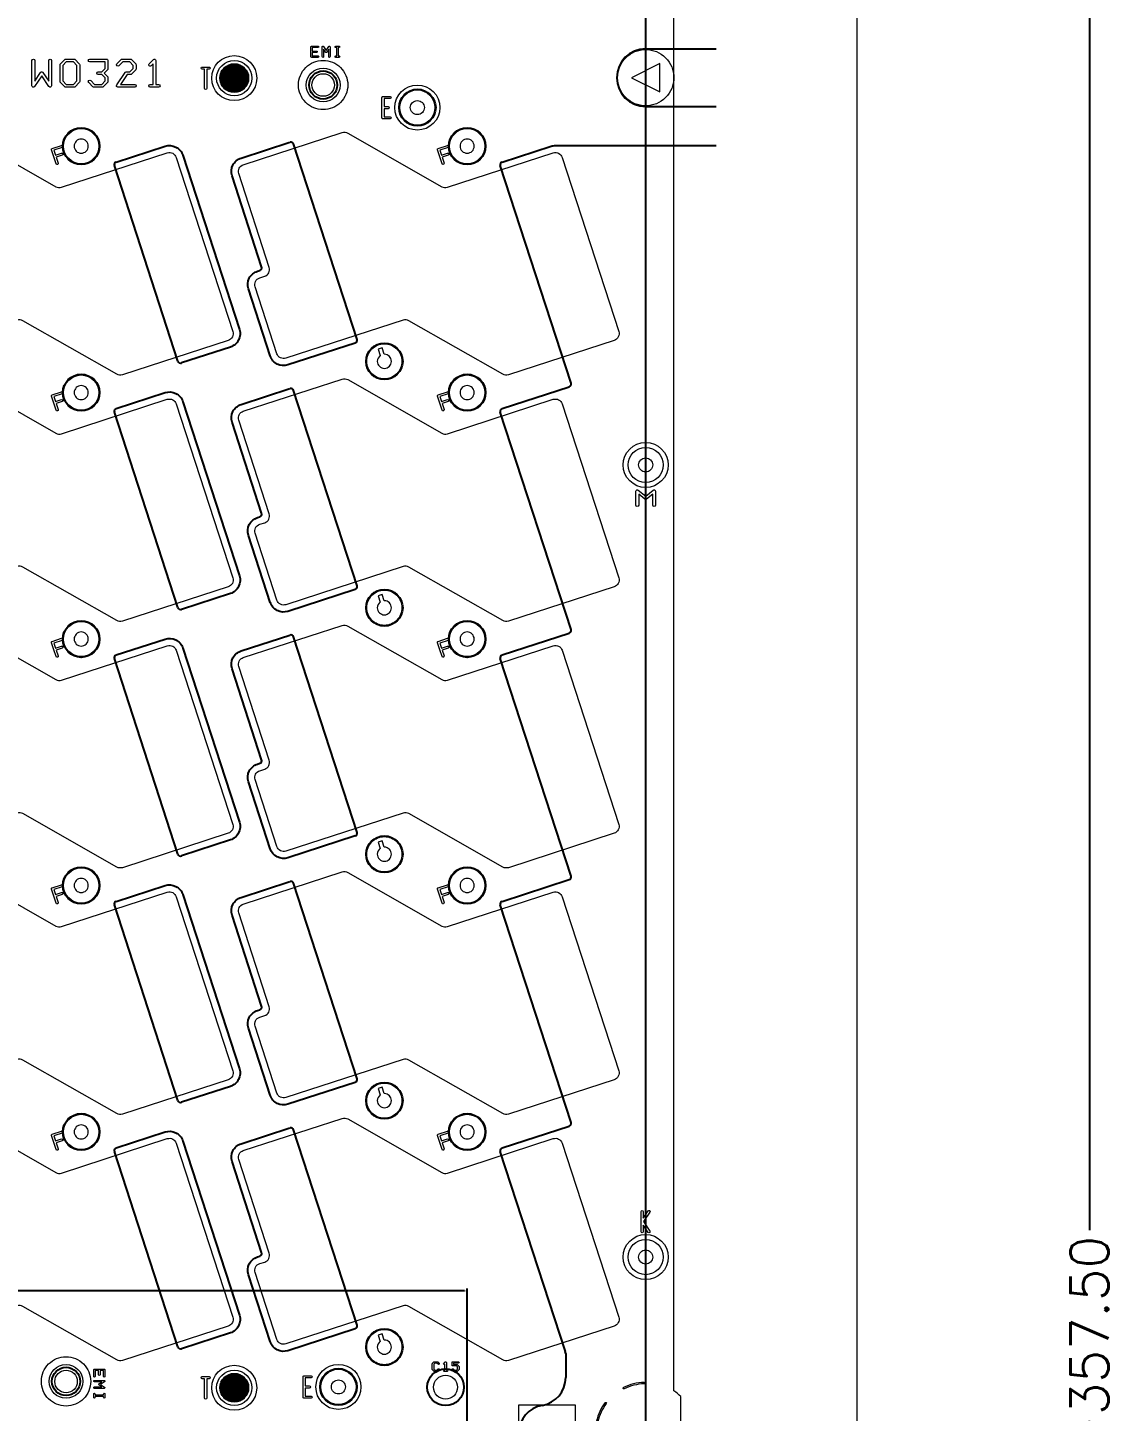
# Model space of a CAD drawing. Extents: x 2864 to 3941, y 2420 to 3182.
# Drawn here: x 3260.1 to 3337.3, y 2864.1 to 2962.4 of the extents above; entities that cross this region are included whole.
import ezdxf

# ---------------------------------------------------------------- set-up
doc = ezdxf.new("R2010")
doc.units = 0
doc.layers.get('0').update_dxf_attribs({"lineweight": 0})
doc.layers.get('Defpoints').update_dxf_attribs({"lineweight": 0})
for name, color, linetype in [('emia-t', 4, 'Continuous'), ('emia-t-dxf', 4, 'Continuous'), ('尺寸线', 3, 'Continuous')]:
    doc.layers.add(name, color=color, linetype=linetype)
doc.styles.get("Standard").update_dxf_attribs({"font": 'simplex.shx', "height": 2.7})
doc.dimstyles.get("Standard").update_dxf_attribs({"dimtxt": 6, "dimasz": 0.18, "dimexe": 0.18, "dimexo": 0.0625, "dimgap": 0.09, "dimtad": 0, "dimzin": 0, "dimdsep": 46, "dimtxsty": 'Standard', "dimcen": 0.09, "dimadec": 0, "dimazin": 0, "dimtfac": 1, "dimtdec": 4, "dimtofl": 0, "dimtmove": 0, "dimatfit": 3, "dimfxl": 0, "dimtolj": 1, "dimtzin": 0, "dimarcsym": 0})

# ---------------------------------------------------------------- blocks, each defined once
blk = doc.blocks.new('PAD_R1')
at = {"layer": 'emia-t', "const_width": 0.5}
blk.add_lwpolyline([(0.25, 0, 1), (-0.25, 0, 1)], format="xyb", close=True, dxfattribs=at)
blk = doc.blocks.new('*D5')
at = {"layer": 'Defpoints', "color": 0, "linetype": 'Continuous'}
for p in [(3291.338, 2872.667), (3072.138, 2856.456), (3291.338, 2856.456)]:
    blk.add_point(p, dxfattribs=at)
at = {"layer": '尺寸线', "color": 0, "linetype": 'Continuous', "lineweight": -2}
for p, q in [((3072.138, 2856.518), (3072.138, 2872.847)), ((3072.318, 2872.667), (3175.22, 2872.667)), ((3291.158, 2872.667), (3188.257, 2872.667)), ((3291.338, 2856.518), (3291.338, 2872.847))]:
    blk.add_line(p, q, dxfattribs=at)
at = {"layer": '尺寸线', "color": 0, "linetype": 'Continuous'}
for points in [[(3072.318, 2872.697), (3072.318, 2872.637), (3072.138, 2872.667)], [(3291.158, 2872.637), (3291.158, 2872.697), (3291.338, 2872.667)]]:
    blk.add_solid(points, dxfattribs=at)
at = {"layer": '尺寸线', "color": 0, "linetype": 'Continuous', "insert": (3181.738, 2872.667), "char_height": 2.7, "attachment_point": 5, "rotation": 360}
blk.add_mtext('\\A1;219.20', dxfattribs=at)
blk = doc.blocks.new('*D7')
at = {"layer": 'Defpoints', "color": 0, "linetype": 'Continuous'}
for p in [(3291.338, 3048.956), (3335.51, 3048.956), (3291.338, 2691.456)]:
    blk.add_point(p, dxfattribs=at)
at = {"layer": '尺寸线', "color": 0, "linetype": 'Continuous', "lineweight": -2}
for p, q in [((3291.401, 3048.956), (3335.69, 3048.956)), ((3335.51, 3048.776), (3335.51, 2876.982)), ((3335.51, 2691.636), (3335.51, 2863.43)), ((3291.401, 2691.456), (3335.69, 2691.456))]:
    blk.add_line(p, q, dxfattribs=at)
at = {"layer": '尺寸线', "color": 0, "linetype": 'Continuous'}
for points in [[(3335.54, 3048.776), (3335.48, 3048.776), (3335.51, 3048.956)], [(3335.48, 2691.636), (3335.54, 2691.636), (3335.51, 2691.456)]]:
    blk.add_solid(points, dxfattribs=at)
at = {"layer": '尺寸线', "color": 0, "linetype": 'Continuous', "insert": (3335.51, 2870.206), "char_height": 2.7, "attachment_point": 5, "rotation": 90}
blk.add_mtext('\\A1;357.50', dxfattribs=at)

msp = doc.modelspace()

# ---------------------------------------------------------------- linework, layer by layer
for p, q in [((3282.128, 2960.262), (3282.012, 2960.262)), ((3305.011, 2959.819), (3303.011, 2958.819)), ((3305.011, 2957.819), (3305.011, 2959.819)), ((3303.011, 2958.819), (3305.011, 2957.819))]:
    msp.add_line(p, q)
at = {"linetype": 'Continuous'}
for points in [[(3319.011, 3065.569), (3319.011, 2862.769), (3320.011, 2862.769, -1), (3320.011, 2862.369), (3319.011, 2862.369), (3319.011, 2667.069), (3317.061, 2667.069), (3317.061, 2658.069), (3319.011, 2658.069), (3319.011, 2642.769), (3320.011, 2642.769, -1), (3320.011, 2642.369), (3319.011, 2642.369), (3319.011, 2621.069), (3306.011, 2621.069)], [(3306.011, 2766.319), (3306.011, 2859.575, 0.044688), (3306.511, 2859.978), (3306.511, 2865.159, 0.044688), (3306.011, 2865.562), (3306.011, 2958.819), (3306.011, 3049.575, 0.044688)], [(3281.046, 2960.312), (3281.046, 2961.007, -0.742416), (3281.138, 2961.035), (3281.328, 2960.75)], [(3281.146, 2960.842), (3281.146, 2960.312, -1), (3281.046, 2960.312)], [(3281.509, 2960.842), (3281.369, 2960.632, -0.535214), (3281.286, 2960.632), (3281.146, 2960.842)], [(3281.328, 2960.75), (3281.518, 2961.035, -0.742402), (3281.609, 2961.007), (3281.609, 2960.312, -1), (3281.509, 2960.312), (3281.509, 2960.842)], [(3282.012, 2960.262, -1), (3282.012, 2960.362), (3282.078, 2960.362), (3282.078, 2960.957), (3282.012, 2960.957, -1), (3282.012, 2961.057), (3282.128, 2961.057), (3282.244, 2961.057, -1), (3282.244, 2960.957), (3282.178, 2960.957), (3282.178, 2960.362), (3282.244, 2960.362, -1), (3282.244, 2960.262), (3282.128, 2960.262)], [(3260.442, 2958.246), (3260.442, 2960.034, -1), (3260.642, 2960.034), (3260.642, 2958.576)], [(3261.634, 2958.576), (3261.634, 2960.034, -1), (3261.834, 2960.034), (3261.834, 2958.246, -0.742398), (3261.651, 2958.191), (3261.138, 2958.96)], [(3266.459, 2958.302), (3267.055, 2959.195, -0.251021), (3267.138, 2959.24), (3267.395, 2959.24), (3267.634, 2959.48), (3267.634, 2959.695), (3267.395, 2959.934), (3266.882, 2959.934), (3266.613, 2959.665, -1), (3266.471, 2959.807), (3266.769, 2960.105, -0.200082), (3266.84, 2960.134), (3267.436, 2960.134, -0.200082), (3267.507, 2960.105), (3267.805, 2959.807, -0.200082), (3267.834, 2959.736), (3267.834, 2959.438, -0.200082), (3267.805, 2959.367), (3267.507, 2959.07, -0.200082), (3267.436, 2959.04), (3267.192, 2959.04), (3266.729, 2958.346)], [(3269.038, 2959.793), (3268.911, 2959.665, -1), (3268.769, 2959.807)], [(3269.138, 2958.146), (3268.84, 2958.146, -1), (3268.84, 2958.346), (3269.038, 2958.346), (3269.038, 2959.793)], [(3268.769, 2959.807), (3269.067, 2960.105, -0.669781), (3269.238, 2960.034), (3269.238, 2958.346), (3269.436, 2958.346, -1), (3269.436, 2958.146), (3269.138, 2958.146)], [(3261.138, 2958.96), (3260.625, 2958.191, -0.742405), (3260.442, 2958.246)], [(3260.642, 2958.576), (3261.055, 2959.196, -0.535199), (3261.221, 2959.196), (3261.634, 2958.576)], [(3266.729, 2958.346), (3267.734, 2958.346, -1), (3267.734, 2958.146), (3266.542, 2958.146, -0.599324), (3266.459, 2958.302)], [(3303.318, 2928.463), (3303.318, 2929.456, -0.63678), (3303.482, 2929.533), (3304.014, 2929.09), (3304.545, 2929.533, -0.63678), (3304.71, 2929.456), (3304.71, 2928.463, -1), (3304.51, 2928.463), (3304.51, 2929.243)], [(3303.518, 2929.243), (3303.518, 2928.463, -1), (3303.318, 2928.463)], [(3304.51, 2929.243), (3304.078, 2928.883, -0.362064), (3303.95, 2928.883), (3303.518, 2929.243)], [(3303.683, 2876.865), (3303.683, 2878.306, -1), (3303.833, 2878.306), (3303.833, 2877.826)], [(3303.833, 2877.826), (3304.193, 2878.348, -1), (3304.316, 2878.263), (3303.849, 2877.585), (3304.316, 2876.908, -1), (3304.193, 2876.823), (3303.833, 2877.345)], [(3303.833, 2877.345), (3303.833, 2876.865, -1), (3303.683, 2876.865)], [(3289.763, 2867.47), (3289.749, 2867.456, -1), (3289.678, 2867.527)], [(3289.813, 2866.945), (3289.713, 2866.945, -1), (3289.713, 2867.045), (3289.763, 2867.045), (3289.763, 2867.47)], [(3289.678, 2867.527), (3289.777, 2867.626, -0.669786), (3289.863, 2867.591), (3289.863, 2867.045), (3289.912, 2867.045, -1), (3289.912, 2866.945), (3289.813, 2866.945)], [(3265.405, 2866.209), (3264.875, 2866.209, -1), (3264.875, 2866.309), (3265.57, 2866.309, -0.742416), (3265.598, 2866.217), (3265.313, 2866.027)], [(3265.405, 2865.845), (3265.195, 2865.985, -0.535214), (3265.195, 2866.068), (3265.405, 2866.209)], [(3303.898, 2866.167, -1), (3303.902, 2866.067, 0.105767), (3302.48, 2865.716, -1), (3302.436, 2865.806)], [(3264.875, 2865.745, -1), (3264.875, 2865.845), (3265.405, 2865.845)], [(3264.825, 2865.111), (3264.825, 2865.227), (3264.825, 2865.343, -1), (3264.925, 2865.343), (3264.925, 2865.277), (3265.52, 2865.277), (3265.52, 2865.343, -1), (3265.62, 2865.343), (3265.62, 2865.227)], [(3265.62, 2865.227), (3265.62, 2865.111, -1), (3265.52, 2865.111), (3265.52, 2865.177), (3264.925, 2865.177), (3264.925, 2865.111, -1), (3264.825, 2865.111)], [(3265.313, 2866.027), (3265.598, 2865.837, -0.742402), (3265.57, 2865.745), (3264.875, 2865.745)], [(3301.133, 2864.731, -1), (3301.213, 2864.671, 0.102768), (3300.607, 2863.383, -1), (3300.51, 2863.406)]]:
    msp.add_lwpolyline(points, format="xyb", dxfattribs=at)
for points in [[(3280.246, 2960.312), (3280.246, 2960.659), (3280.246, 2961.007, -0.414253), (3280.296, 2961.057), (3280.759, 2961.057, -1), (3280.759, 2960.957), (3280.346, 2960.957), (3280.346, 2960.709), (3280.644, 2960.709, -1), (3280.644, 2960.609), (3280.346, 2960.609), (3280.346, 2960.362), (3280.759, 2960.362, -1), (3280.759, 2960.262), (3280.296, 2960.262, -0.414253)], [(3302.011, 2958.819, -0.414214), (3304.011, 2960.819, -0.414214), (3306.011, 2958.819, -0.414214), (3304.011, 2956.819, -0.414214)], [(3262.442, 2958.544), (3262.442, 2959.736, -0.200082), (3262.472, 2959.807), (3262.769, 2960.105, -0.200082), (3262.84, 2960.134), (3263.436, 2960.134, -0.200082), (3263.507, 2960.105), (3263.805, 2959.807, -0.200082), (3263.834, 2959.736), (3263.834, 2958.544, -0.200082), (3263.805, 2958.473), (3263.507, 2958.176, -0.200082), (3263.436, 2958.146), (3262.84, 2958.146, -0.200082), (3262.769, 2958.176), (3262.472, 2958.473, -0.200082)], [(3264.471, 2958.473, -1), (3264.613, 2958.615), (3264.882, 2958.346), (3265.395, 2958.346), (3265.634, 2958.585), (3265.634, 2958.801), (3265.395, 2959.04), (3265.138, 2959.04, -1), (3265.138, 2959.24), (3265.395, 2959.24), (3265.634, 2959.48), (3265.634, 2959.934), (3264.542, 2959.934, -1), (3264.542, 2960.134), (3265.734, 2960.134, -0.414228), (3265.834, 2960.034), (3265.834, 2959.438, -0.200082), (3265.805, 2959.367), (3265.578, 2959.14), (3265.805, 2958.913, -0.200082), (3265.834, 2958.842), (3265.834, 2958.544, -0.200082), (3265.805, 2958.473), (3265.507, 2958.176, -0.200082), (3265.436, 2958.146), (3264.84, 2958.146, -0.200082), (3264.769, 2958.176)], [(3272.524, 2959.427, -1), (3272.524, 2959.577), (3272.773, 2959.577), (3273.021, 2959.577, -1), (3273.021, 2959.427), (3272.848, 2959.427), (3272.848, 2958.061, -1), (3272.698, 2958.061), (3272.698, 2959.427)], [(3279.365, 2958.299, -0.414215), (3281.115, 2960.049, -0.414215), (3282.865, 2958.299, -0.414215), (3281.115, 2956.549, -0.414215)], [(3274.303, 2958.787, -0.414217), (3274.803, 2959.287, -0.414217), (3275.303, 2958.787, -0.414217), (3274.803, 2958.287, -0.414217)], [(3285.289, 2955.97), (3285.289, 2956.69), (3285.289, 2957.41, -0.414241), (3285.364, 2957.485), (3285.861, 2957.485, -1), (3285.861, 2957.335), (3285.439, 2957.335), (3285.439, 2956.765), (3285.736, 2956.765, -1), (3285.736, 2956.615), (3285.439, 2956.615), (3285.439, 2956.045), (3285.861, 2956.045, -1), (3285.861, 2955.895), (3285.364, 2955.895, -0.414241)], [(3287.303, 2956.696, -0.414217), (3287.803, 2957.196, -0.414217), (3288.303, 2956.696, -0.414217), (3287.803, 2956.196, -0.414217)], [(3247.723, 2952.006, -0.41422), (3248.044, 2952.636), (3255.065, 2954.917, -0.211093), (3255.467, 2954.876), (3262.133, 2951.077, 0.211093), (3262.535, 2951.035), (3270.052, 2953.478, -0.41422), (3270.682, 2953.157), (3274.699, 2940.793, -0.414215), (3274.378, 2940.163), (3266.862, 2937.721, -0.211093), (3266.46, 2937.762), (3259.793, 2941.561, 0.211091), (3259.391, 2941.602), (3251.062, 2938.896, -0.414218), (3250.432, 2939.217), (3248.887, 2943.972, -0.414217), (3249.208, 2944.602), (3249.565, 2944.718, 0.414216), (3249.886, 2945.348)], [(3275.123, 2952.006, -0.41422), (3275.444, 2952.636), (3282.465, 2954.917, -0.211093), (3282.867, 2954.876), (3289.533, 2951.077, 0.211093), (3289.935, 2951.035), (3297.452, 2953.478, -0.41422), (3298.082, 2953.157), (3302.099, 2940.793, -0.414215), (3301.778, 2940.163), (3294.262, 2937.721, -0.211093), (3293.86, 2937.762), (3287.193, 2941.561, 0.211091), (3286.791, 2941.602), (3278.462, 2938.896, -0.414218), (3277.832, 2939.217), (3276.287, 2943.972, -0.414217), (3276.608, 2944.602), (3276.965, 2944.718, 0.414216), (3277.286, 2945.348)], [(3261.833, 2953.697, -0.414237), (3261.881, 2953.792), (3262.543, 2954.007, -1), (3262.589, 2953.864), (3261.999, 2953.672), (3262.114, 2953.319), (3262.539, 2953.457, -1), (3262.585, 2953.314), (3262.16, 2953.176), (3262.298, 2952.752, -1), (3262.156, 2952.705), (3261.995, 2953.201), (3261.994, 2953.201)], [(3263.438, 2953.956, 0.414217), (3263.938, 2953.456, 0.414217), (3264.438, 2953.956, 0.414217), (3263.938, 2954.456, 0.414217)], [(3289.233, 2953.697, -0.414237), (3289.281, 2953.792), (3289.943, 2954.007, -1), (3289.989, 2953.864), (3289.399, 2953.672), (3289.514, 2953.319), (3289.939, 2953.457, -1), (3289.985, 2953.314), (3289.56, 2953.176), (3289.698, 2952.752, -1), (3289.556, 2952.705), (3289.395, 2953.201), (3289.394, 2953.201)], [(3290.838, 2953.956, 0.414217), (3291.338, 2953.456, 0.414217), (3291.838, 2953.956, 0.414217), (3291.338, 2954.456, 0.414217)], [(3284.211, 2938.676, -0.414215), (3285.461, 2939.926, -0.414215), (3286.711, 2938.676, -0.414215), (3285.461, 2937.426, -0.414215)], [(3284.961, 2938.676, 0.414217), (3285.461, 2938.176, 0.414217), (3285.961, 2938.676, 0.414217), (3285.461, 2939.176, 0.002897), (3285.456, 2939.176), (3285.31, 2939.627), (3285.024, 2939.534), (3285.171, 2939.084, 0.242589)], [(3247.723, 2934.506, -0.41422), (3248.044, 2935.136), (3255.065, 2937.417, -0.211093), (3255.467, 2937.376), (3262.133, 2933.577, 0.211093), (3262.535, 2933.535), (3270.052, 2935.978, -0.41422), (3270.682, 2935.657), (3274.699, 2923.293, -0.414215), (3274.378, 2922.663), (3266.862, 2920.221, -0.211093), (3266.46, 2920.262), (3259.793, 2924.061, 0.211091), (3259.391, 2924.102), (3251.062, 2921.396, -0.414218), (3250.432, 2921.717), (3248.887, 2926.472, -0.414217), (3249.208, 2927.102), (3249.565, 2927.218, 0.414216), (3249.886, 2927.848)], [(3263.438, 2936.456, 0.414217), (3263.938, 2935.956, 0.414217), (3264.438, 2936.456, 0.414217), (3263.938, 2936.956, 0.414217)], [(3275.123, 2934.506, -0.41422), (3275.444, 2935.136), (3282.465, 2937.417, -0.211093), (3282.867, 2937.376), (3289.533, 2933.577, 0.211093), (3289.935, 2933.535), (3297.452, 2935.978, -0.41422), (3298.082, 2935.657), (3302.099, 2923.293, -0.414215), (3301.778, 2922.663), (3294.262, 2920.221, -0.211093), (3293.86, 2920.262), (3287.193, 2924.061, 0.211091), (3286.791, 2924.102), (3278.462, 2921.396, -0.414218), (3277.832, 2921.717), (3276.287, 2926.472, -0.414217), (3276.608, 2927.102), (3276.965, 2927.218, 0.414216), (3277.286, 2927.848)], [(3290.838, 2936.456, 0.414217), (3291.338, 2935.956, 0.414217), (3291.838, 2936.456, 0.414217), (3291.338, 2936.956, 0.414217)], [(3261.833, 2936.197, -0.414237), (3261.881, 2936.292), (3262.543, 2936.507, -1), (3262.589, 2936.364), (3261.999, 2936.172), (3262.114, 2935.819), (3262.539, 2935.957, -1), (3262.585, 2935.814), (3262.16, 2935.676), (3262.298, 2935.252, -1), (3262.156, 2935.205), (3261.995, 2935.701), (3261.994, 2935.701)], [(3289.233, 2936.197, -0.414237), (3289.281, 2936.292), (3289.943, 2936.507, -1), (3289.989, 2936.364), (3289.399, 2936.172), (3289.514, 2935.819), (3289.939, 2935.957, -1), (3289.985, 2935.814), (3289.56, 2935.676), (3289.698, 2935.252, -1), (3289.556, 2935.205), (3289.395, 2935.701), (3289.394, 2935.701)], [(3303.511, 2931.319, -0.414217), (3304.011, 2931.819, -0.414217), (3304.511, 2931.319, -0.414217), (3304.011, 2930.819, -0.414217)], [(3284.211, 2921.176, -0.414215), (3285.461, 2922.426, -0.414215), (3286.711, 2921.176, -0.414215), (3285.461, 2919.926, -0.414215)], [(3284.961, 2921.176, 0.414217), (3285.461, 2920.676, 0.414217), (3285.961, 2921.176, 0.414217), (3285.461, 2921.676, 0.002897), (3285.456, 2921.676), (3285.31, 2922.127), (3285.024, 2922.034), (3285.171, 2921.584, 0.242589)], [(3247.723, 2917.006, -0.41422), (3248.044, 2917.636), (3255.065, 2919.917, -0.211093), (3255.467, 2919.876), (3262.133, 2916.077, 0.211093), (3262.535, 2916.035), (3270.052, 2918.478, -0.41422), (3270.682, 2918.157), (3274.699, 2905.793, -0.414215), (3274.378, 2905.163), (3266.862, 2902.721, -0.211093), (3266.46, 2902.762), (3259.793, 2906.561, 0.211091), (3259.391, 2906.602), (3251.062, 2903.896, -0.414218), (3250.432, 2904.217), (3248.887, 2908.972, -0.414217), (3249.208, 2909.602), (3249.565, 2909.718, 0.414216), (3249.886, 2910.348)], [(3263.438, 2918.956, 0.414217), (3263.938, 2918.456, 0.414217), (3264.438, 2918.956, 0.414217), (3263.938, 2919.456, 0.414217)], [(3275.123, 2917.006, -0.41422), (3275.444, 2917.636), (3282.465, 2919.917, -0.211093), (3282.867, 2919.876), (3289.533, 2916.077, 0.211093), (3289.935, 2916.035), (3297.452, 2918.478, -0.41422), (3298.082, 2918.157), (3302.099, 2905.793, -0.414215), (3301.778, 2905.163), (3294.262, 2902.721, -0.211093), (3293.86, 2902.762), (3287.193, 2906.561, 0.211091), (3286.791, 2906.602), (3278.462, 2903.896, -0.414218), (3277.832, 2904.217), (3276.287, 2908.972, -0.414217), (3276.608, 2909.602), (3276.965, 2909.718, 0.414216), (3277.286, 2910.348)], [(3290.838, 2918.956, 0.414217), (3291.338, 2918.456, 0.414217), (3291.838, 2918.956, 0.414217), (3291.338, 2919.456, 0.414217)], [(3261.833, 2918.697, -0.414237), (3261.881, 2918.792), (3262.543, 2919.007, -1), (3262.589, 2918.864), (3261.999, 2918.672), (3262.114, 2918.319), (3262.539, 2918.457, -1), (3262.585, 2918.314), (3262.16, 2918.176), (3262.298, 2917.752, -1), (3262.156, 2917.705), (3261.995, 2918.201), (3261.994, 2918.201)], [(3289.233, 2918.697, -0.414237), (3289.281, 2918.792), (3289.943, 2919.007, -1), (3289.989, 2918.864), (3289.399, 2918.672), (3289.514, 2918.319), (3289.939, 2918.457, -1), (3289.985, 2918.314), (3289.56, 2918.176), (3289.698, 2917.752, -1), (3289.556, 2917.705), (3289.395, 2918.201), (3289.394, 2918.201)], [(3284.211, 2903.676, -0.414215), (3285.461, 2904.926, -0.414215), (3286.711, 2903.676, -0.414215), (3285.461, 2902.426, -0.414215)], [(3284.961, 2903.676, 0.414217), (3285.461, 2903.176, 0.414217), (3285.961, 2903.676, 0.414217), (3285.461, 2904.176, 0.002897), (3285.456, 2904.176), (3285.31, 2904.627), (3285.024, 2904.534), (3285.171, 2904.084, 0.242589)], [(3247.723, 2899.506, -0.41422), (3248.044, 2900.136), (3255.065, 2902.417, -0.211093), (3255.467, 2902.376), (3262.133, 2898.577, 0.211093), (3262.535, 2898.535), (3270.052, 2900.978, -0.41422), (3270.682, 2900.657), (3274.699, 2888.293, -0.414215), (3274.378, 2887.663), (3266.862, 2885.221, -0.211093), (3266.46, 2885.262), (3259.793, 2889.061, 0.211091), (3259.391, 2889.102), (3251.062, 2886.396, -0.414218), (3250.432, 2886.717), (3248.887, 2891.472, -0.414217), (3249.208, 2892.102), (3249.565, 2892.218, 0.414216), (3249.886, 2892.848)], [(3261.833, 2901.197, -0.414237), (3261.881, 2901.292), (3262.543, 2901.507, -1), (3262.589, 2901.364), (3261.999, 2901.172), (3262.114, 2900.819), (3262.539, 2900.957, -1), (3262.585, 2900.814), (3262.16, 2900.676), (3262.298, 2900.252, -1), (3262.156, 2900.205), (3261.995, 2900.701), (3261.994, 2900.701)], [(3263.438, 2901.456, 0.414217), (3263.938, 2900.956, 0.414217), (3264.438, 2901.456, 0.414217), (3263.938, 2901.956, 0.414217)], [(3275.123, 2899.506, -0.41422), (3275.444, 2900.136), (3282.465, 2902.417, -0.211093), (3282.867, 2902.376), (3289.533, 2898.577, 0.211093), (3289.935, 2898.535), (3297.452, 2900.978, -0.41422), (3298.082, 2900.657), (3302.099, 2888.293, -0.414215), (3301.778, 2887.663), (3294.262, 2885.221, -0.211093), (3293.86, 2885.262), (3287.193, 2889.061, 0.211091), (3286.791, 2889.102), (3278.462, 2886.396, -0.414218), (3277.832, 2886.717), (3276.287, 2891.472, -0.414217), (3276.608, 2892.102), (3276.965, 2892.218, 0.414216), (3277.286, 2892.848)], [(3289.233, 2901.197, -0.414237), (3289.281, 2901.292), (3289.943, 2901.507, -1), (3289.989, 2901.364), (3289.399, 2901.172), (3289.514, 2900.819), (3289.939, 2900.957, -1), (3289.985, 2900.814), (3289.56, 2900.676), (3289.698, 2900.252, -1), (3289.556, 2900.205), (3289.395, 2900.701), (3289.394, 2900.701)], [(3290.838, 2901.456, 0.414217), (3291.338, 2900.956, 0.414217), (3291.838, 2901.456, 0.414217), (3291.338, 2901.956, 0.414217)], [(3284.211, 2886.176, -0.414215), (3285.461, 2887.426, -0.414215), (3286.711, 2886.176, -0.414215), (3285.461, 2884.926, -0.414215)], [(3284.961, 2886.176, 0.414217), (3285.461, 2885.676, 0.414217), (3285.961, 2886.176, 0.414217), (3285.461, 2886.676, 0.002897), (3285.456, 2886.676), (3285.31, 2887.127), (3285.024, 2887.034), (3285.171, 2886.584, 0.242589)], [(3247.723, 2882.006, -0.41422), (3248.044, 2882.636), (3255.065, 2884.917, -0.211093), (3255.467, 2884.876), (3262.133, 2881.077, 0.211093), (3262.535, 2881.035), (3270.052, 2883.478, -0.41422), (3270.682, 2883.157), (3274.699, 2870.793, -0.414215), (3274.378, 2870.163), (3266.862, 2867.721, -0.211093), (3266.46, 2867.762), (3259.793, 2871.561, 0.211091), (3259.391, 2871.602), (3251.062, 2868.896, -0.414218), (3250.432, 2869.217), (3248.887, 2873.972, -0.414217), (3249.208, 2874.602), (3249.565, 2874.718, 0.414216), (3249.886, 2875.348)], [(3275.123, 2882.006, -0.41422), (3275.444, 2882.636), (3282.465, 2884.917, -0.211093), (3282.867, 2884.876), (3289.533, 2881.077, 0.211093), (3289.935, 2881.035), (3297.452, 2883.478, -0.41422), (3298.082, 2883.157), (3302.099, 2870.793, -0.414215), (3301.778, 2870.163), (3294.262, 2867.721, -0.211093), (3293.86, 2867.762), (3287.193, 2871.561, 0.211091), (3286.791, 2871.602), (3278.462, 2868.896, -0.414218), (3277.832, 2869.217), (3276.287, 2873.972, -0.414217), (3276.608, 2874.602), (3276.965, 2874.718, 0.414216), (3277.286, 2875.348)], [(3261.833, 2883.697, -0.414237), (3261.881, 2883.792), (3262.543, 2884.007, -1), (3262.589, 2883.864), (3261.999, 2883.672), (3262.114, 2883.319), (3262.539, 2883.457, -1), (3262.585, 2883.314), (3262.16, 2883.176), (3262.298, 2882.752, -1), (3262.156, 2882.705), (3261.995, 2883.201), (3261.994, 2883.201)], [(3263.438, 2883.956, 0.414217), (3263.938, 2883.456, 0.414217), (3264.438, 2883.956, 0.414217), (3263.938, 2884.456, 0.414217)], [(3289.233, 2883.697, -0.414237), (3289.281, 2883.792), (3289.943, 2884.007, -1), (3289.989, 2883.864), (3289.399, 2883.672), (3289.514, 2883.319), (3289.939, 2883.457, -1), (3289.985, 2883.314), (3289.56, 2883.176), (3289.698, 2882.752, -1), (3289.556, 2882.705), (3289.395, 2883.201), (3289.394, 2883.201)], [(3290.838, 2883.956, 0.414217), (3291.338, 2883.456, 0.414217), (3291.838, 2883.956, 0.414217), (3291.338, 2884.456, 0.414217)], [(3303.511, 2875.069, -0.414217), (3304.011, 2875.569, -0.414217), (3304.511, 2875.069, -0.414217), (3304.011, 2874.569, -0.414217)], [(3284.211, 2868.676, -0.414215), (3285.461, 2869.926, -0.414215), (3286.711, 2868.676, -0.414215), (3285.461, 2867.426, -0.414215)], [(3284.961, 2868.676, 0.414217), (3285.461, 2868.176, 0.414217), (3285.961, 2868.676, 0.414217), (3285.461, 2869.176, 0.002897), (3285.456, 2869.176), (3285.31, 2869.627), (3285.024, 2869.534), (3285.171, 2869.084, 0.242589)], [(3261.112, 2866.24, -0.414215), (3262.862, 2867.99, -0.414215), (3264.612, 2866.24, -0.414215), (3262.862, 2864.49, -0.414215)], [(3264.825, 2866.595), (3264.825, 2867.059, -0.414253), (3264.875, 2867.109), (3265.223, 2867.109), (3265.57, 2867.109, -0.414253), (3265.62, 2867.059), (3265.62, 2866.595, -1), (3265.52, 2866.595), (3265.52, 2867.009), (3265.273, 2867.009), (3265.273, 2866.711, -1), (3265.173, 2866.711), (3265.173, 2867.009), (3264.925, 2867.009), (3264.925, 2866.595, -1)], [(3288.864, 2867.094), (3288.864, 2867.491, -0.200121), (3288.879, 2867.527), (3288.978, 2867.626, -0.200121), (3289.013, 2867.641), (3289.212, 2867.641, -0.200121), (3289.247, 2867.626), (3289.347, 2867.527, -1), (3289.276, 2867.456), (3289.191, 2867.541), (3289.034, 2867.541), (3288.964, 2867.471), (3288.964, 2867.115), (3289.034, 2867.045), (3289.191, 2867.045), (3289.276, 2867.129, -1), (3289.347, 2867.059), (3289.247, 2866.959, -0.200121), (3289.212, 2866.945), (3289.013, 2866.945, -0.200121), (3288.978, 2866.959), (3288.879, 2867.058, -0.200121)], [(3290.264, 2867.392), (3290.264, 2867.591, -0.414253), (3290.314, 2867.641), (3290.711, 2867.641, -1), (3290.711, 2867.541), (3290.364, 2867.541), (3290.364, 2867.442), (3290.612, 2867.442, -0.200121), (3290.647, 2867.427), (3290.746, 2867.328, -0.200121), (3290.761, 2867.293), (3290.761, 2867.094, -0.200121), (3290.746, 2867.058), (3290.647, 2866.959, -0.200121), (3290.612, 2866.945), (3290.413, 2866.945, -0.200121), (3290.378, 2866.959), (3290.279, 2867.059, -1), (3290.349, 2867.129), (3290.434, 2867.045), (3290.591, 2867.045), (3290.661, 2867.115), (3290.661, 2867.272), (3290.591, 2867.342), (3290.314, 2867.342, -0.414253)], [(3272.524, 2866.427, -1), (3272.524, 2866.577), (3272.773, 2866.577), (3273.021, 2866.577, -1), (3273.021, 2866.427), (3272.848, 2866.427), (3272.848, 2865.061, -1), (3272.698, 2865.061), (3272.698, 2866.427)], [(3274.303, 2865.787, -0.414217), (3274.803, 2866.287, -0.414217), (3275.303, 2865.787, -0.414217), (3274.803, 2865.287, -0.414217)], [(3279.685, 2865.123), (3279.685, 2865.844), (3279.685, 2866.564, -0.414241), (3279.76, 2866.639), (3280.257, 2866.639, -1), (3280.257, 2866.489), (3279.835, 2866.489), (3279.835, 2865.919), (3280.132, 2865.919, -1), (3280.132, 2865.769), (3279.835, 2865.769), (3279.835, 2865.198), (3280.257, 2865.198, -1), (3280.257, 2865.048), (3279.76, 2865.048, -0.414241)], [(3281.699, 2865.849, -0.414217), (3282.199, 2866.349, -0.414217), (3282.699, 2865.849, -0.414217), (3282.199, 2865.349, -0.414217)], [(3288.957, 2865.828, -0.414215), (3289.807, 2866.678, -0.414215), (3290.657, 2865.828, -0.414215), (3289.807, 2864.978, -0.414215)]]:
    msp.add_lwpolyline(points, format="xyb", close=True, dxfattribs=at)
for points in [[(3262.642, 2958.585), (3262.882, 2958.346), (3263.395, 2958.346), (3263.634, 2958.585), (3263.634, 2959.695), (3263.395, 2959.934), (3262.882, 2959.934), (3262.642, 2959.695)], [(3295.011, 2860.569), (3295.011, 2864.569), (3299.011, 2864.569), (3299.011, 2860.569)]]:
    msp.add_lwpolyline(points, close=True, dxfattribs=at)
for centre, radius in [((3274.803, 2958.787), 1.6), ((3274.803, 2958.787), 1.25), ((3281.115, 2958.299), 1.2), ((3281.115, 2958.299), 0.8), ((3287.803, 2956.696), 1.6), ((3287.803, 2956.696), 1.25), ((3263.938, 2953.956), 1.25), ((3291.338, 2953.956), 1.25), ((3263.938, 2936.456), 1.25), ((3291.338, 2936.456), 1.25), ((3304.011, 2931.319), 1.6), ((3304.011, 2931.319), 1.25), ((3263.938, 2918.956), 1.25), ((3291.338, 2918.956), 1.25), ((3263.938, 2901.456), 1.25), ((3291.338, 2901.456), 1.25), ((3263.938, 2883.956), 1.25), ((3291.338, 2883.956), 1.25), ((3304.011, 2875.069), 1.6), ((3304.011, 2875.069), 1.25), ((3262.862, 2866.24), 1.2), ((3274.803, 2865.787), 1.6), ((3282.199, 2865.849), 1.6), ((3282.199, 2865.849), 1.25), ((3262.862, 2866.24), 0.8), ((3274.803, 2865.787), 1.25)]:
    msp.add_circle(centre, radius)
for start, end in [(91.79361, 115.94328), (143.08025, 166.55012)]:
    msp.add_arc((3304.011, 2862.569), 3.6, start, end)
at = {"layer": 'emia-t-dxf'}
for p, q in [((3304.011, 2960.869), (3309.011, 2960.869)), ((3304.011, 2956.769), (3309.011, 2956.769)), ((3275.29, 2953.111), (3278.761, 2954.239)), ((3283.525, 2940.225), (3279.013, 2954.111)), ((3297.606, 2954.002), (3309.011, 2954.002)), ((3270.804, 2938.686), (3266.292, 2952.572)), ((3298.712, 2937.123), (3293.692, 2952.572)), ((3293.821, 2935.324), (3298.583, 2936.871)), ((3275.29, 2935.611), (3278.761, 2936.739)), ((3283.525, 2922.725), (3279.013, 2936.611)), ((3270.804, 2921.186), (3266.292, 2935.072)), ((3298.712, 2919.623), (3293.692, 2935.072)), ((3275.29, 2918.111), (3278.761, 2919.239)), ((3293.821, 2917.824), (3298.583, 2919.371)), ((3283.525, 2905.225), (3279.013, 2919.111)), ((3270.804, 2903.686), (3266.292, 2917.572)), ((3298.712, 2902.123), (3293.692, 2917.572)), ((3275.29, 2900.611), (3278.761, 2901.739)), ((3283.525, 2887.725), (3279.013, 2901.611)), ((3293.821, 2900.324), (3298.583, 2901.871)), ((3270.804, 2886.186), (3266.292, 2900.072)), ((3298.712, 2884.623), (3293.692, 2900.072)), ((3275.29, 2883.111), (3278.761, 2884.239)), ((3283.525, 2870.225), (3279.013, 2884.111)), ((3293.821, 2882.824), (3298.583, 2884.371)), ((3270.804, 2868.686), (3266.292, 2882.572)), ((3298.308, 2868.366), (3293.692, 2882.572)), ((3298.332, 2868.211), (3298.332, 2866.511))]:
    msp.add_line(p, q, dxfattribs=at)
at = {"layer": 'emia-t-dxf', "linetype": 'Continuous'}
msp.add_lwpolyline([(3054.011, 2661.569), (3304.011, 2661.569), (3304.011, 3066.569), (3054.011, 3066.569)], close=True, dxfattribs=at)
for points in [[(3266.421, 2952.824), (3269.897, 2953.953, -0.414215), (3271.157, 2953.311), (3275.175, 2940.947, -0.414216), (3274.532, 2939.687), (3271.056, 2938.558)], [(3293.821, 2952.824), (3297.297, 2953.953, -0.078711), (3297.606, 2954.002)], [(3276.749, 2945.384), (3274.648, 2951.851, -0.414215), (3275.29, 2953.111)], [(3283.396, 2939.973), (3278.616, 2938.42, -0.414215), (3277.356, 2939.062), (3275.811, 2943.818, -0.414214), (3276.453, 2945.078), (3276.621, 2945.132)], [(3266.421, 2935.324), (3269.897, 2936.453, -0.414215), (3271.157, 2935.811), (3275.175, 2923.447, -0.414216), (3274.532, 2922.187), (3271.056, 2921.058)], [(3276.749, 2927.884), (3274.648, 2934.351, -0.414215), (3275.29, 2935.611)], [(3283.396, 2922.473), (3278.616, 2920.92, -0.414215), (3277.356, 2921.562), (3275.811, 2926.318, -0.414214), (3276.453, 2927.578), (3276.621, 2927.632)], [(3266.421, 2917.824), (3269.897, 2918.953, -0.414215), (3271.157, 2918.311), (3275.175, 2905.947, -0.414216), (3274.532, 2904.687), (3271.056, 2903.558)], [(3276.749, 2910.384), (3274.648, 2916.851, -0.414215), (3275.29, 2918.111)], [(3283.396, 2904.973), (3278.616, 2903.42, -0.414215), (3277.356, 2904.062), (3275.811, 2908.818, -0.414214), (3276.453, 2910.078), (3276.621, 2910.132)], [(3266.421, 2900.324), (3269.897, 2901.453, -0.414215), (3271.157, 2900.811), (3275.175, 2888.447, -0.414216), (3274.532, 2887.187), (3271.056, 2886.058)], [(3276.749, 2892.884), (3274.648, 2899.351, -0.414215), (3275.29, 2900.611)], [(3283.396, 2887.473), (3278.616, 2885.92, -0.414215), (3277.356, 2886.562), (3275.811, 2891.318, -0.414214), (3276.453, 2892.578), (3276.621, 2892.632)], [(3266.421, 2882.824), (3269.897, 2883.953, -0.414215), (3271.157, 2883.311), (3275.175, 2870.947, -0.414216), (3274.532, 2869.687), (3271.056, 2868.558)], [(3276.749, 2875.384), (3274.648, 2881.851, -0.414215), (3275.29, 2883.111)], [(3283.396, 2869.973), (3278.616, 2868.42, -0.414215), (3277.356, 2869.062), (3275.811, 2873.818, -0.414214), (3276.453, 2875.078), (3276.621, 2875.132)]]:
    msp.add_lwpolyline(points, format="xyb", dxfattribs=at)
at = {"layer": 'emia-t-dxf'}
for centre, radius in [((3274.803, 2958.787), 1), ((3281.115, 2958.299), 1), ((3287.803, 2956.696), 1.3), ((3263.938, 2953.956), 1.3), ((3291.338, 2953.956), 1.3), ((3285.461, 2938.676), 1.3), ((3263.938, 2936.456), 1.3), ((3291.338, 2936.456), 1.3), ((3285.461, 2921.176), 1.3), ((3263.938, 2918.956), 1.3), ((3291.338, 2918.956), 1.3), ((3285.461, 2903.676), 1.3), ((3263.938, 2901.456), 1.3), ((3291.338, 2901.456), 1.3), ((3285.461, 2886.176), 1.3), ((3263.938, 2883.956), 1.3), ((3291.338, 2883.956), 1.3), ((3285.461, 2868.676), 1.3), ((3262.862, 2866.24), 1), ((3282.199, 2865.849), 1.3), ((3289.807, 2865.828), 1.3), ((3274.803, 2865.787), 1)]:
    msp.add_circle(centre, radius, dxfattribs=at)
for centre, radius, start, end in [((3304.011, 2958.819), 2.05, 90, 270), ((3278.823, 2954.049), 0.2, 17.99976, 108.00044), ((3266.482, 2952.633), 0.2, 107.99976, 198.00044), ((3293.882, 2952.633), 0.2, 107.99976, 198.00044), ((3276.559, 2945.322), 0.2, 287.99976, 18.00044), ((3283.334, 2940.164), 0.2, 288.00044, 17.99976), ((3270.994, 2938.748), 0.2, 198.00044, 287.99976), ((3298.521, 2937.061), 0.2, 288.00044, 17.99976), ((3278.823, 2936.549), 0.2, 17.99976, 108.00044), ((3266.482, 2935.133), 0.2, 107.99976, 198.00044), ((3293.882, 2935.133), 0.2, 107.99976, 198.00044), ((3276.559, 2927.822), 0.2, 287.99976, 18.00044), ((3283.334, 2922.664), 0.2, 288.00044, 17.99976), ((3270.994, 2921.248), 0.2, 198.00044, 287.99976), ((3278.823, 2919.049), 0.2, 17.99976, 108.00044), ((3298.521, 2919.561), 0.2, 288.00044, 17.99976), ((3266.482, 2917.633), 0.2, 107.99976, 198.00044), ((3293.882, 2917.633), 0.2, 107.99976, 198.00044), ((3276.559, 2910.322), 0.2, 287.99976, 18.00044), ((3283.334, 2905.164), 0.2, 288.00044, 17.99976), ((3270.994, 2903.748), 0.2, 198.00044, 287.99976), ((3278.823, 2901.549), 0.2, 17.99976, 108.00044), ((3298.521, 2902.061), 0.2, 288.00044, 17.99976), ((3266.482, 2900.133), 0.2, 107.99976, 198.00044), ((3293.882, 2900.133), 0.2, 107.99976, 198.00044), ((3276.559, 2892.822), 0.2, 287.99976, 18.00044), ((3283.334, 2887.664), 0.2, 288.00044, 17.99976), ((3270.994, 2886.248), 0.2, 198.00044, 287.99976), ((3278.823, 2884.049), 0.2, 17.99976, 108.00044), ((3298.521, 2884.561), 0.2, 288.00044, 17.99976), ((3266.482, 2882.633), 0.2, 107.99976, 198.00044), ((3293.882, 2882.633), 0.2, 107.99976, 198.00044), ((3276.559, 2875.322), 0.2, 287.99976, 18.00044), ((3283.334, 2870.164), 0.2, 288.00044, 17.99976), ((3270.994, 2868.748), 0.2, 198.00044, 287.99976), ((3297.832, 2868.211), 0.5, 0.00038, 18.00028), ((3296.332, 2866.511), 2, 279.77003, 0.00227), ((3297.011, 2862.569), 2, 99.76581, 260.2461)]:
    msp.add_arc(centre, radius, start, end, dxfattribs=at)

# ---------------------------------------------------------------- block references
at = {"layer": 'emia-t-dxf', "xscale": 2, "yscale": 2}
for p in [(3274.803, 2958.787), (3274.803, 2865.787)]:
    msp.add_blockref('PAD_R1', p, dxfattribs=at)

# ---------------------------------------------------------------- dimensions: what is measured, and where the dimension line sits
at = {"layer": '尺寸线', "linetype": 'Continuous'}
for p1, p2, distance, picture, middle in [((3291.338, 2691.456), (3291.338, 3048.956), -44.172, '*D7', (3335.51, 2870.206)), ((3072.138, 2856.456), (3291.338, 2856.456), 16.212, '*D5', (3181.738, 2872.667))]:
    dim = msp.add_aligned_dim(p1=p1, p2=p2, distance=distance, dimstyle='Standard', dxfattribs=at)
    dim.commit()
    dim.dimension.update_dxf_attribs({"geometry": picture, "text_midpoint": middle})

doc.saveas('drawing.dxf')
